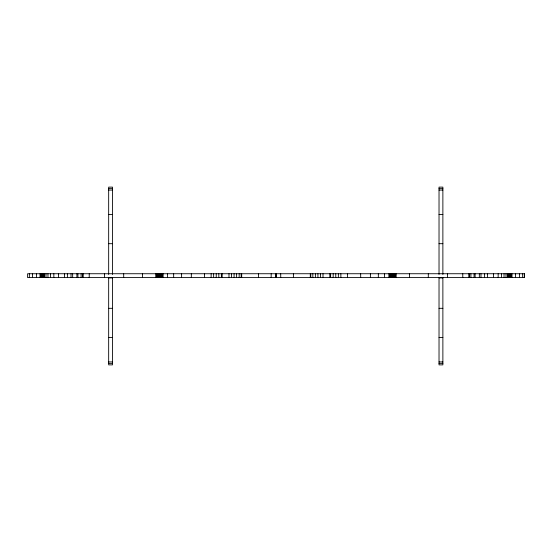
<?xml version="1.0" encoding="UTF-8"?>
<svg xmlns="http://www.w3.org/2000/svg" width="552" height="552" viewBox="0 0 552 552"><rect width="100%" height="100%" fill="white"/><g stroke="black" fill="none" stroke-linecap="round" stroke-linejoin="round"><path stroke-width="0.83" d="M108.668 188.646L112.518 188.646M439.026 188.646L442.876 188.646M108.668 190.074L112.518 190.074M439.026 190.074L442.876 190.074M108.668 214.487L112.518 214.487M439.026 214.487L442.876 214.487M108.668 243.687L112.518 243.687M439.026 243.687L442.876 243.687M108.668 277.925L112.518 277.925M439.026 277.925L442.876 277.925M108.668 308.313L112.518 308.313M439.026 308.313L442.876 308.313M108.668 337.513L112.518 337.513M439.026 337.513L442.876 337.513M108.668 361.926L112.518 361.926M439.026 361.926L442.876 361.926M108.668 363.354L112.518 363.354M439.026 363.354L442.876 363.354M524.331 273.737L524.331 277.587M522.654 273.737L522.654 277.587M519.439 273.737L519.439 277.587M515.582 273.737L515.582 277.587M511.994 273.737L511.994 277.587M511.4 273.737L511.4 277.587M511.262 273.737L511.262 277.587M510.883 273.737L510.904 277.587M510.338 273.737L510.338 277.587M509.689 273.737L509.689 277.587M509.013 273.737L509.013 277.587M508.371 273.737L508.371 277.587M507.854 273.737L507.854 277.587M507.536 273.737L507.454 277.587M507.343 273.737L507.391 277.587M505.991 273.737L505.991 277.587M504.031 273.737L504.031 277.587M501.423 273.737L501.423 277.587M498.152 273.737L498.152 277.587M493.55 273.737L493.55 277.587M487.478 273.737L487.478 277.587M484.601 273.737L484.601 277.587M480.978 273.737L480.978 277.587M479.336 273.737L479.336 277.587M475.106 273.737L475.106 277.587M474.071 273.737L474.071 277.587M470.904 273.737L470.904 277.587M469.386 273.737L469.386 277.587M468.82 273.737L468.82 277.587M462.776 273.737L462.776 277.587M447.555 273.737L447.555 277.587M442.876 274.475L442.876 187.121L439.026 187.121L439.026 274.475M442.876 277.318L442.876 364.879L439.026 364.879L439.026 277.318M428.297 273.737L428.297 277.587M409.584 273.737L409.584 277.587M395.977 273.737L395.977 277.587M395.777 273.737L395.68 277.587M395.646 273.737L395.646 277.587M395.418 273.737L395.418 277.587M395.066 273.737L395.066 277.587M394.68 273.737L394.68 277.587M394.321 273.737L394.321 277.587M393.852 273.737L393.852 277.587M393.259 273.737L393.259 277.587M392.582 273.737L392.582 277.587M391.858 273.737L391.858 277.587M391.113 273.737L391.113 277.587M390.436 273.737L390.436 277.587M390.071 273.737L390.071 277.587M389.974 273.737L389.974 277.587M388.877 273.737L388.877 277.587M384.496 273.737L384.496 277.587M378.334 273.737L378.334 277.587M370.392 273.737L370.392 277.587M360.684 273.737L360.684 277.587M347.463 273.737L347.463 277.587M340.867 273.737L340.867 277.587M338.355 273.737L338.355 277.587M335.775 273.737L335.775 277.587M333.173 273.737L333.173 277.587M330.634 273.737L330.634 277.587M329.827 273.737L329.827 277.587M323.01 273.737L323.01 277.587M320.464 273.737L320.464 277.587M317.924 273.737L317.924 277.587M315.378 273.737L315.378 277.587M312.839 273.737L312.839 277.587M310.783 273.737L310.783 277.587M310.3 273.737L310.3 277.587M293.395 273.737L293.395 277.587M280.726 273.737L280.726 277.587M276.062 273.737L276.062 277.587M275.938 273.737L275.938 277.587M275.821 273.737L275.821 277.587M271.163 273.737L271.163 277.587M258.515 273.737L258.515 277.587M241.7 273.737L241.7 277.587M241.155 273.737L241.155 277.587M239.161 273.737L239.161 277.587M236.622 273.737L236.622 277.587M234.076 273.737L234.076 277.587M231.536 273.737L231.536 277.587M228.99 273.737L228.99 277.587M222.145 273.737L222.145 277.587M221.366 273.737L221.366 277.587M218.827 273.737L218.827 277.587M216.225 273.737L216.225 277.587M213.645 273.737L213.645 277.587M211.133 273.737L211.133 277.587M204.53 273.737L204.53 277.587M191.316 273.737L191.316 277.587M181.608 273.737L181.608 277.587M173.666 273.737L173.666 277.587M167.504 273.737L167.504 277.587M163.123 273.737L163.123 277.587M162.026 273.737L162.026 277.587M161.929 273.737L161.929 277.587M161.564 273.737L161.564 277.587M160.887 273.737L160.887 277.587M160.142 273.737L160.142 277.587M159.418 273.737L159.418 277.587M158.741 273.737L158.741 277.587M158.148 273.737L158.148 277.587M157.679 273.737L157.679 277.587M157.32 273.737L157.32 277.587M156.934 273.737L156.934 277.587M156.582 273.737L156.582 277.587M156.32 273.737L156.354 277.587M156.223 273.737L156.223 277.587M156.023 273.737L156.023 277.587M142.416 273.737L142.416 277.587M123.703 273.737L123.703 277.587M112.518 274.475L112.518 187.121L108.668 187.121L108.668 274.475M112.518 277.318L112.518 364.879L108.668 364.879L108.668 277.318M104.445 273.737L104.445 277.587M89.224 273.737L89.224 277.587M83.179 273.737L83.179 277.587M82.614 273.737L82.614 277.587M81.096 273.737L81.096 277.587M77.929 273.737L77.929 277.587M76.894 273.737L76.894 277.587M72.664 273.737L72.664 277.587M71.022 273.737L71.022 277.587M67.399 273.737L67.399 277.587M64.522 273.737L64.522 277.587M58.45 273.737L58.45 277.587M53.848 273.737L53.848 277.587M50.577 273.737L50.577 277.587M47.969 273.737L47.969 277.587M46.009 273.737L46.009 277.587M44.643 273.737L44.657 277.587M44.546 273.737L44.546 277.587M44.464 273.737L44.464 277.587M44.146 273.737L44.146 277.587M43.629 273.737L43.629 277.587M42.987 273.737L42.987 277.587M42.311 273.737L42.311 277.587M41.662 273.737L41.662 277.587M41.096 273.737L41.117 277.587M40.738 273.737L40.738 277.587M40.6 273.737L40.6 277.587M40.006 273.737L40.006 277.587M36.418 273.737L36.418 277.587M32.561 273.737L32.561 277.587M29.346 273.737L29.346 277.587M524.4 273.737L27.6 273.737L27.6 277.587L524.4 277.587L524.4 273.737"/></g></svg>
